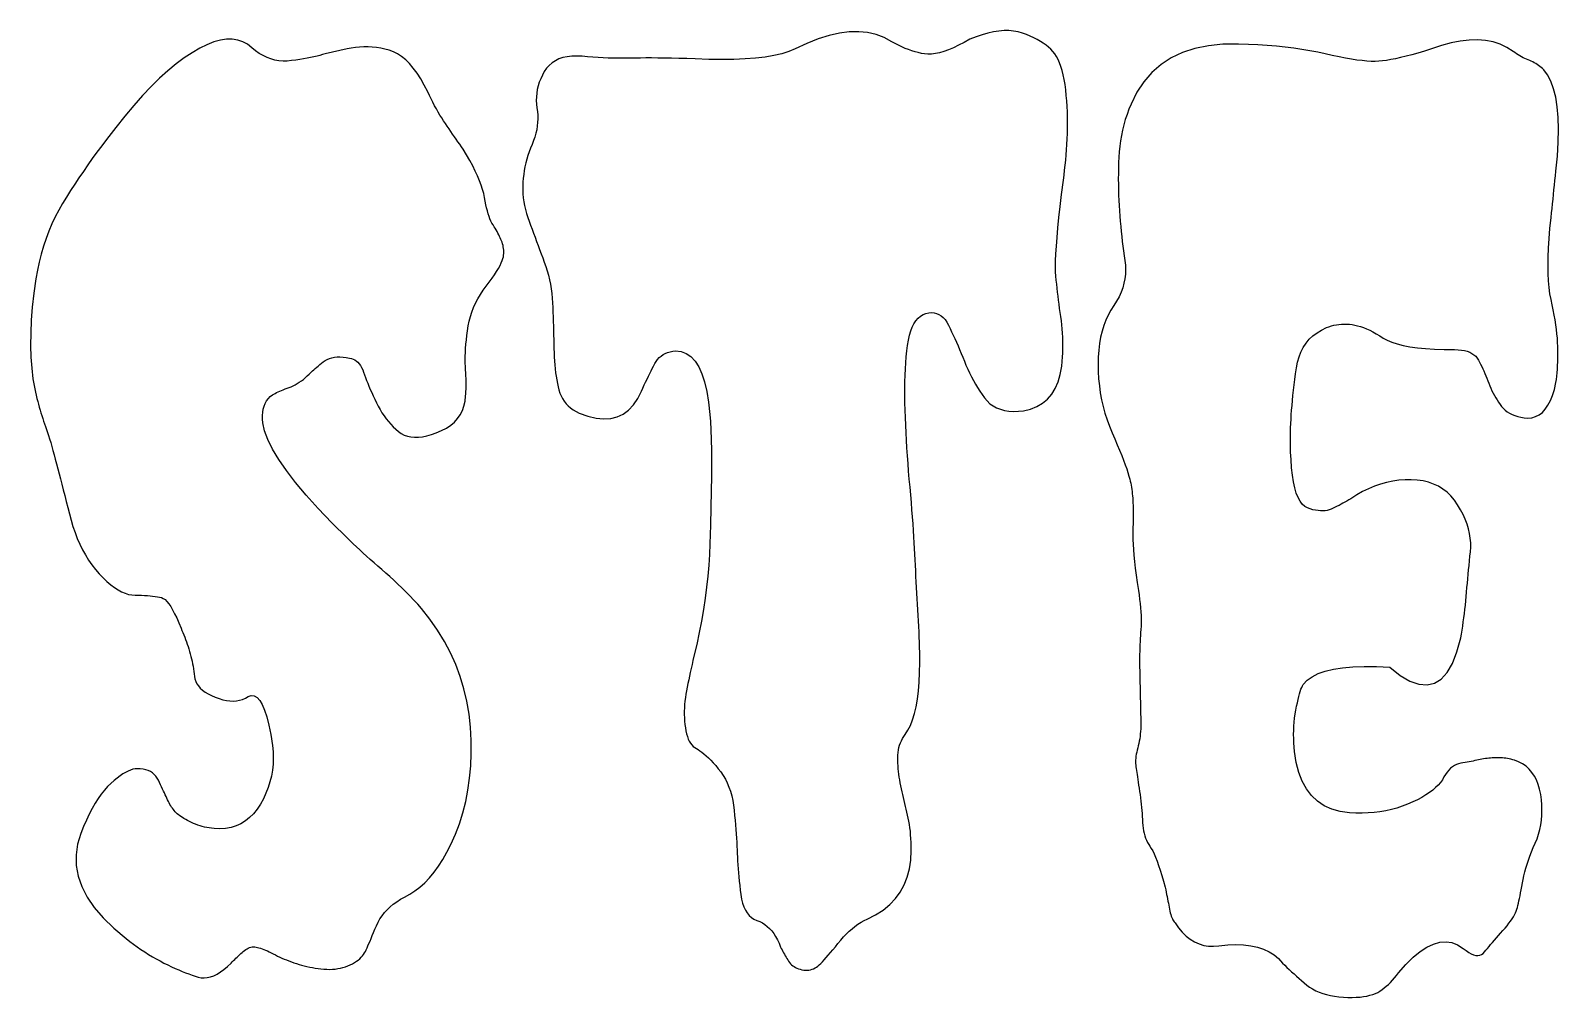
# Model space of a CAD drawing. Header units: millimetres. Extents: x 5 to 265, y 5 to 96.
# Drawn here: x 166.92 to 194.65, y 78.32 to 95.85 of the extents above; entities that cross this region are included whole.
import ezdxf

# ---------------------------------------------------------------- set-up
doc = ezdxf.new("R2010")
doc.units = ezdxf.units.MM

msp = doc.modelspace()

# ---------------------------------------------------------------- linework, layer by layer
at = {"layer": 'Schnitt'}
for points in [[(174.823, 89.307), (174.825, 89.351), (174.826, 89.397), (174.827, 89.443), (174.826, 89.492), (174.825, 89.542), (174.823, 89.593), (174.82, 89.646), (174.816, 89.701), (174.812, 89.758), (174.81, 89.818), (174.809, 89.881), (174.81, 89.947), (174.813, 90.017), (174.817, 90.089), (174.823, 90.165), (174.83, 90.243), (174.839, 90.325), (174.849, 90.41), (174.862, 90.496), (174.88, 90.581), (174.903, 90.664), (174.93, 90.747), (174.962, 90.828), (174.999, 90.909), (175.04, 90.988), (175.086, 91.066), (175.137, 91.143), (175.192, 91.219), (175.247, 91.292), (175.297, 91.361), (175.341, 91.425), (175.38, 91.485), (175.414, 91.54), (175.442, 91.591), (175.465, 91.638), (175.483, 91.68), (175.495, 91.717), (175.503, 91.751), (175.506, 91.781), (175.508, 91.812), (175.509, 91.842), (175.508, 91.871), (175.505, 91.9), (175.501, 91.929), (175.496, 91.957), (175.488, 91.985), (175.48, 92.012), (175.469, 92.039), (175.458, 92.065), (175.445, 92.093), (175.432, 92.12), (175.418, 92.149), (175.403, 92.177), (175.387, 92.206), (175.37, 92.236), (175.352, 92.266), (175.334, 92.296), (175.314, 92.327), (175.295, 92.36), (175.276, 92.396), (175.258, 92.437), (175.242, 92.481), (175.226, 92.529), (175.211, 92.581), (175.196, 92.636), (175.183, 92.695), (175.171, 92.758), (175.159, 92.825), (175.145, 92.896), (175.126, 92.97), (175.101, 93.048), (175.07, 93.13), (175.034, 93.216), (174.993, 93.305), (174.946, 93.398), (174.893, 93.495), (174.835, 93.596), (174.771, 93.701), (174.74, 93.745), (174.709, 93.79), (174.677, 93.835), (174.646, 93.881), (174.613, 93.928), (174.581, 93.974), (174.549, 94.022), (174.516, 94.069), (174.483, 94.117), (174.45, 94.166), (174.417, 94.215), (174.384, 94.267), (174.351, 94.32), (174.319, 94.375), (174.287, 94.432), (174.255, 94.49), (174.223, 94.551), (174.191, 94.613), (174.16, 94.676), (174.129, 94.742), (174.066, 94.865), (174.002, 94.978), (173.936, 95.08), (173.868, 95.171), (173.799, 95.252), (173.729, 95.322), (173.656, 95.381), (173.583, 95.43), (173.508, 95.468), (173.431, 95.495), (173.353, 95.516), (173.276, 95.532), (173.199, 95.544), (173.122, 95.552), (173.046, 95.556), (172.969, 95.557), (172.893, 95.553), (172.817, 95.545), (172.742, 95.533), (172.666, 95.518), (172.267, 95.429), (172.222, 95.416), (172.172, 95.403), (172.12, 95.39), (172.064, 95.377), (172.004, 95.365), (171.942, 95.353), (171.876, 95.341), (171.807, 95.33), (171.734, 95.318), (171.658, 95.307), (171.581, 95.299), (171.505, 95.299), (171.43, 95.305), (171.357, 95.318), (171.284, 95.337), (171.213, 95.364), (171.142, 95.398), (171.073, 95.438), (171.005, 95.485), (170.938, 95.54), (170.859, 95.603), (170.774, 95.65), (170.682, 95.681), (170.583, 95.696), (170.478, 95.695), (170.366, 95.678), (170.248, 95.645), (170.123, 95.596), (169.991, 95.532), (169.852, 95.451), (169.709, 95.356), (169.563, 95.246), (169.415, 95.123), (169.264, 94.987), (169.11, 94.836), (168.954, 94.672), (168.794, 94.494), (168.633, 94.302), (168.468, 94.097), (168.301, 93.878), (168.213, 93.762), (168.127, 93.647), (168.043, 93.531), (167.961, 93.415), (167.88, 93.299), (167.801, 93.182), (167.724, 93.066), (167.649, 92.949), (167.575, 92.832), (167.504, 92.715), (167.435, 92.595), (167.371, 92.472), (167.311, 92.345), (167.255, 92.215), (167.204, 92.08), (167.158, 91.942), (167.116, 91.8), (167.078, 91.654), (167.045, 91.505), (167.016, 91.352), (166.98, 91.091), (166.953, 90.839), (166.934, 90.598), (166.924, 90.366), (166.922, 90.144), (166.928, 89.932), (166.943, 89.729), (166.966, 89.537), (166.998, 89.354), (167.038, 89.18), (167.052, 89.127), (167.066, 89.075), (167.08, 89.023), (167.095, 88.971), (167.11, 88.92), (167.126, 88.869), (167.142, 88.819), (167.159, 88.769), (167.176, 88.72), (167.193, 88.671), (167.211, 88.62), (167.23, 88.566), (167.248, 88.507), (167.268, 88.446), (167.287, 88.38), (167.308, 88.31), (167.328, 88.237), (167.349, 88.16), (167.371, 88.079), (167.393, 87.995), (167.415, 87.907), (167.439, 87.816), (167.463, 87.722), (167.488, 87.624), (167.515, 87.524), (167.542, 87.42), (167.57, 87.314), (167.598, 87.204), (167.628, 87.091), (167.659, 86.976), (167.692, 86.86), (167.729, 86.749), (167.77, 86.641), (167.815, 86.538), (167.864, 86.438), (167.917, 86.343), (167.973, 86.251), (168.034, 86.164), (168.099, 86.08), (168.168, 86.001), (168.239, 85.927), (168.308, 85.861), (168.376, 85.803), (168.443, 85.752), (168.509, 85.71), (168.574, 85.675), (168.637, 85.648), (168.7, 85.628), (168.762, 85.617), (168.822, 85.613), (168.881, 85.612), (168.937, 85.611), (168.99, 85.609), (169.042, 85.606), (169.091, 85.602), (169.137, 85.597), (169.181, 85.591), (169.223, 85.584), (169.262, 85.577), (169.298, 85.569), (169.33, 85.555), (169.362, 85.532), (169.395, 85.5), (169.429, 85.459), (169.465, 85.408), (169.5, 85.348), (169.537, 85.278), (169.575, 85.2), (169.613, 85.112), (169.653, 85.015), (169.67, 84.974), (169.687, 84.934), (169.704, 84.893), (169.72, 84.851), (169.736, 84.81), (169.751, 84.767), (169.766, 84.725), (169.78, 84.681), (169.794, 84.638), (169.808, 84.594), (169.821, 84.549), (169.833, 84.504), (169.844, 84.46), (169.854, 84.415), (169.863, 84.369), (169.872, 84.324), (169.879, 84.278), (169.886, 84.232), (169.892, 84.186), (169.897, 84.139), (169.904, 84.094), (169.919, 84.05), (169.94, 84.008), (169.967, 83.967), (170.002, 83.929), (170.043, 83.892), (170.09, 83.857), (170.145, 83.824), (170.206, 83.792), (170.273, 83.763), (170.343, 83.737), (170.411, 83.717), (170.476, 83.703), (170.539, 83.695), (170.6, 83.693), (170.659, 83.697), (170.715, 83.708), (170.77, 83.724), (170.822, 83.746), (170.872, 83.774), (170.928, 83.793), (170.981, 83.788), (171.032, 83.759), (171.081, 83.706), (171.126, 83.63), (171.169, 83.529), (171.21, 83.405), (171.247, 83.256), (171.282, 83.084), (171.315, 82.887), (171.324, 82.773), (171.327, 82.66), (171.323, 82.55), (171.311, 82.441), (171.293, 82.333), (171.267, 82.228), (171.234, 82.124), (171.194, 82.022), (171.147, 81.922), (171.093, 81.824), (171.033, 81.732), (170.967, 81.65), (170.896, 81.579), (170.82, 81.519), (170.739, 81.469), (170.652, 81.43), (170.56, 81.402), (170.462, 81.384), (170.359, 81.377), (170.251, 81.381), (170.207, 81.386), (170.164, 81.392), (170.121, 81.4), (170.079, 81.409), (170.038, 81.419), (169.997, 81.431), (169.957, 81.444), (169.918, 81.459), (169.879, 81.474), (169.841, 81.491), (169.805, 81.509), (169.77, 81.527), (169.737, 81.545), (169.706, 81.562), (169.678, 81.58), (169.651, 81.598), (169.626, 81.616), (169.604, 81.633), (169.583, 81.651), (169.564, 81.669), (169.547, 81.687), (169.53, 81.706), (169.513, 81.727), (169.497, 81.748), (169.481, 81.771), (169.466, 81.795), (169.451, 81.82), (169.437, 81.846), (169.423, 81.873), (169.409, 81.901), (169.395, 81.931), (169.381, 81.962), (169.366, 81.994), (169.351, 82.027), (169.334, 82.062), (169.317, 82.098), (169.3, 82.136), (169.281, 82.174), (169.263, 82.214), (169.243, 82.256), (169.221, 82.296), (169.196, 82.332), (169.166, 82.363), (169.133, 82.391), (169.096, 82.414), (169.055, 82.433), (169.011, 82.447), (168.963, 82.458), (168.911, 82.464), (168.855, 82.466), (168.818, 82.464), (168.779, 82.456), (168.738, 82.442), (168.694, 82.424), (168.647, 82.4), (168.599, 82.371), (168.547, 82.336), (168.494, 82.296), (168.437, 82.251), (168.379, 82.2), (168.319, 82.144), (168.261, 82.079), (168.204, 82.007), (168.148, 81.928), (168.093, 81.84), (168.04, 81.746), (167.987, 81.644), (167.936, 81.534), (167.885, 81.417), (167.836, 81.292), (167.776, 81.097), (167.748, 80.904), (167.751, 80.711), (167.786, 80.519), (167.852, 80.328), (167.95, 80.138), (168.079, 79.949), (168.24, 79.76), (168.432, 79.573), (168.656, 79.386), (168.722, 79.334), (168.79, 79.284), (168.857, 79.235), (168.925, 79.188), (168.994, 79.143), (169.063, 79.099), (169.132, 79.058), (169.202, 79.018), (169.272, 78.98), (169.343, 78.943), (169.413, 78.909), (169.481, 78.876), (169.547, 78.846), (169.612, 78.817), (169.675, 78.791), (169.736, 78.766), (169.796, 78.744), (169.853, 78.723), (169.909, 78.705), (169.963, 78.688), (170.017, 78.677), (170.072, 78.674), (170.129, 78.679), (170.186, 78.692), (170.246, 78.713), (170.306, 78.743), (170.368, 78.781), (170.431, 78.827), (170.496, 78.881), (170.561, 78.943), (170.583, 78.965), (170.606, 78.987), (170.628, 79.009), (170.65, 79.03), (170.672, 79.051), (170.694, 79.072), (170.716, 79.093), (170.739, 79.113), (170.761, 79.134), (170.783, 79.154), (170.805, 79.172), (170.828, 79.189), (170.85, 79.203), (170.873, 79.214), (170.896, 79.223), (170.92, 79.23), (170.943, 79.234), (170.967, 79.235), (170.991, 79.235), (171.016, 79.231), (171.041, 79.226), (171.067, 79.219), (171.095, 79.211), (171.124, 79.201), (171.154, 79.19), (171.186, 79.177), (171.219, 79.162), (171.253, 79.146), (171.289, 79.129), (171.326, 79.109), (171.364, 79.09), (171.403, 79.07), (171.443, 79.052), (171.484, 79.033), (171.525, 79.015), (171.568, 78.998), (171.611, 78.981), (171.655, 78.964), (171.701, 78.948), (171.747, 78.932), (171.794, 78.917), (171.841, 78.903), (171.889, 78.891), (171.938, 78.879), (171.988, 78.868), (172.038, 78.859), (172.089, 78.851), (172.14, 78.844), (172.192, 78.837), (172.245, 78.832), (172.298, 78.829), (172.349, 78.828), (172.4, 78.83), (172.449, 78.834), (172.497, 78.841), (172.544, 78.85), (172.59, 78.861), (172.635, 78.875), (172.679, 78.891), (172.722, 78.91), (172.762, 78.93), (172.8, 78.952), (172.835, 78.974), (172.867, 78.997), (172.896, 79.021), (172.922, 79.046), (172.946, 79.071), (172.966, 79.098), (172.984, 79.125), (172.999, 79.154), (173.013, 79.184), (173.028, 79.218), (173.045, 79.256), (173.063, 79.297), (173.082, 79.342), (173.102, 79.39), (173.124, 79.442), (173.148, 79.498), (173.172, 79.557), (173.198, 79.619), (173.227, 79.682), (173.261, 79.743), (173.3, 79.801), (173.343, 79.857), (173.392, 79.91), (173.445, 79.961), (173.504, 80.009), (173.567, 80.055), (173.635, 80.099), (173.708, 80.14), (173.804, 80.189), (173.897, 80.249), (173.988, 80.319), (174.076, 80.399), (174.162, 80.489), (174.245, 80.589), (174.325, 80.7), (174.403, 80.82), (174.478, 80.951), (174.55, 81.093), (174.633, 81.277), (174.706, 81.468), (174.768, 81.666), (174.819, 81.869), (174.86, 82.079), (174.89, 82.294), (174.91, 82.516), (174.918, 82.745), (174.917, 82.979), (174.904, 83.22), (174.879, 83.457), (174.84, 83.689), (174.787, 83.916), (174.72, 84.138), (174.638, 84.355), (174.543, 84.568), (174.433, 84.775), (174.309, 84.978), (174.17, 85.176), (174.018, 85.369), (173.947, 85.448), (173.876, 85.525), (173.804, 85.6), (173.733, 85.674), (173.661, 85.746), (173.589, 85.816), (173.516, 85.884), (173.444, 85.951), (173.371, 86.015), (173.298, 86.078), (173.226, 86.14), (173.156, 86.2), (173.087, 86.26), (173.021, 86.319), (172.957, 86.377), (172.895, 86.434), (172.835, 86.491), (172.777, 86.546), (172.721, 86.601), (172.666, 86.654), (172.392, 86.926), (172.144, 87.184), (171.924, 87.428), (171.73, 87.658), (171.564, 87.873), (171.425, 88.074), (171.312, 88.261), (171.227, 88.434), (171.169, 88.593), (171.137, 88.737), (171.131, 88.806), (171.13, 88.871), (171.135, 88.932), (171.145, 88.989), (171.16, 89.042), (171.18, 89.091), (171.206, 89.136), (171.237, 89.177), (171.273, 89.214), (171.315, 89.247), (171.338, 89.26), (171.362, 89.273), (171.388, 89.287), (171.416, 89.3), (171.445, 89.313), (171.476, 89.327), (171.508, 89.34), (171.542, 89.353), (171.577, 89.366), (171.614, 89.38), (171.651, 89.394), (171.689, 89.411), (171.726, 89.43), (171.763, 89.451), (171.799, 89.474), (171.836, 89.499), (171.872, 89.527), (171.908, 89.557), (171.944, 89.589), (171.979, 89.623), (171.998, 89.642), (172.018, 89.661), (172.04, 89.681), (172.063, 89.701), (172.087, 89.723), (172.114, 89.746), (172.142, 89.769), (172.171, 89.794), (172.202, 89.819), (172.234, 89.845), (172.269, 89.87), (172.306, 89.89), (172.347, 89.907), (172.39, 89.919), (172.436, 89.928), (172.486, 89.933), (172.537, 89.933), (172.592, 89.93), (172.65, 89.923), (172.711, 89.912), (172.745, 89.905), (172.778, 89.894), (172.808, 89.879), (172.837, 89.86), (172.863, 89.837), (172.887, 89.809), (172.91, 89.777), (172.93, 89.741), (172.949, 89.701), (172.965, 89.657), (172.982, 89.609), (173, 89.56), (173.019, 89.509), (173.04, 89.456), (173.062, 89.402), (173.086, 89.346), (173.112, 89.288), (173.139, 89.228), (173.168, 89.166), (173.198, 89.103), (173.23, 89.04), (173.264, 88.979), (173.299, 88.921), (173.336, 88.865), (173.375, 88.812), (173.416, 88.761), (173.459, 88.713), (173.503, 88.667), (173.549, 88.623), (173.597, 88.582), (173.648, 88.546), (173.702, 88.517), (173.761, 88.496), (173.824, 88.483), (173.891, 88.477), (173.961, 88.478), (174.036, 88.487), (174.115, 88.504), (174.197, 88.528), (174.284, 88.56), (174.381, 88.598), (174.468, 88.643), (174.546, 88.694), (174.614, 88.751), (174.672, 88.815), (174.72, 88.884), (174.759, 88.96), (174.787, 89.042), (174.806, 89.13), (174.816, 89.225), (174.82, 89.265)], [(178.687, 95.348), (178.551, 95.351), (178.423, 95.353), (178.303, 95.354), (178.19, 95.355), (178.086, 95.355), (177.989, 95.354), (177.9, 95.353), (177.818, 95.351), (177.739, 95.35), (177.659, 95.349), (177.575, 95.35), (177.49, 95.351), (177.403, 95.354), (177.313, 95.358), (177.221, 95.363), (177.127, 95.369), (177.03, 95.376), (176.932, 95.385), (176.835, 95.39), (176.745, 95.388), (176.661, 95.378), (176.583, 95.362), (176.511, 95.337), (176.445, 95.306), (176.386, 95.267), (176.333, 95.221), (176.286, 95.168), (176.245, 95.108), (176.21, 95.043), (176.179, 94.979), (176.154, 94.914), (176.133, 94.849), (176.117, 94.784), (176.107, 94.718), (176.101, 94.652), (176.1, 94.586), (176.103, 94.52), (176.112, 94.454), (176.121, 94.387), (176.126, 94.321), (176.127, 94.254), (176.124, 94.188), (176.117, 94.122), (176.107, 94.055), (176.092, 93.989), (176.073, 93.922), (176.05, 93.856), (176.023, 93.789), (175.996, 93.722), (175.971, 93.655), (175.948, 93.588), (175.928, 93.52), (175.91, 93.451), (175.894, 93.382), (175.881, 93.313), (175.871, 93.243), (175.863, 93.173), (175.857, 93.102), (175.854, 93.031), (175.854, 92.96), (175.858, 92.89), (175.864, 92.819), (175.874, 92.748), (175.886, 92.677), (175.902, 92.606), (175.921, 92.535), (175.943, 92.464), (175.968, 92.393), (175.995, 92.322), (176.022, 92.25), (176.049, 92.178), (176.076, 92.104), (176.104, 92.03), (176.131, 91.956), (176.159, 91.881), (176.188, 91.805), (176.216, 91.728), (176.245, 91.651), (176.272, 91.573), (176.297, 91.494), (176.319, 91.414), (176.339, 91.334), (176.356, 91.252), (176.37, 91.17), (176.381, 91.086), (176.39, 91.002), (176.396, 90.917), (176.4, 90.831), (176.402, 90.745), (176.404, 90.66), (176.407, 90.576), (176.409, 90.492), (176.411, 90.41), (176.413, 90.329), (176.415, 90.248), (176.418, 90.168), (176.42, 90.089), (176.422, 90.011), (176.425, 89.935), (176.429, 89.86), (176.435, 89.788), (176.442, 89.717), (176.45, 89.648), (176.459, 89.582), (176.47, 89.517), (176.482, 89.455), (176.496, 89.394), (176.511, 89.335), (176.528, 89.279), (176.55, 89.226), (176.576, 89.177), (176.606, 89.13), (176.641, 89.086), (176.68, 89.046), (176.722, 89.008), (176.77, 88.974), (176.821, 88.943), (176.876, 88.914), (177.035, 88.859), (177.184, 88.824), (177.322, 88.811), (177.451, 88.819), (177.569, 88.848), (177.677, 88.898), (177.774, 88.97), (177.862, 89.063), (177.939, 89.178), (178.006, 89.313), (178.033, 89.37), (178.059, 89.425), (178.084, 89.479), (178.109, 89.531), (178.134, 89.582), (178.158, 89.631), (178.182, 89.679), (178.205, 89.724), (178.228, 89.769), (178.25, 89.812), (178.274, 89.852), (178.301, 89.888), (178.331, 89.921), (178.364, 89.95), (178.4, 89.975), (178.439, 89.997), (178.481, 90.014), (178.527, 90.028), (178.575, 90.038), (178.627, 90.044), (178.729, 90.033), (178.822, 89.998), (178.906, 89.941), (178.981, 89.86), (179.048, 89.756), (179.105, 89.63), (179.154, 89.48), (179.194, 89.307), (179.225, 89.111), (179.247, 88.892), (179.259, 88.765), (179.269, 88.614), (179.275, 88.439), (179.279, 88.24), (179.281, 88.017), (179.279, 87.77), (179.275, 87.499), (179.269, 87.205), (179.259, 86.886), (179.247, 86.543), (179.24, 86.352), (179.229, 86.157), (179.212, 85.96), (179.191, 85.76), (179.164, 85.557), (179.133, 85.352), (179.097, 85.144), (179.056, 84.934), (179.01, 84.721), (178.959, 84.505), (178.942, 84.43), (178.925, 84.357), (178.909, 84.285), (178.894, 84.214), (178.879, 84.145), (178.865, 84.077), (178.851, 84.01), (178.839, 83.945), (178.827, 83.881), (178.815, 83.818), (178.805, 83.756), (178.797, 83.694), (178.791, 83.633), (178.787, 83.572), (178.785, 83.511), (178.785, 83.45), (178.787, 83.389), (178.79, 83.329), (178.796, 83.269), (178.804, 83.209), (178.814, 83.151), (178.826, 83.098), (178.841, 83.049), (178.857, 83.005), (178.876, 82.965), (178.897, 82.929), (178.92, 82.898), (178.946, 82.872), (178.974, 82.85), (179.004, 82.832), (179.035, 82.814), (179.069, 82.793), (179.105, 82.767), (179.142, 82.736), (179.181, 82.702), (179.222, 82.663), (179.264, 82.62), (179.308, 82.573), (179.355, 82.522), (179.402, 82.466), (179.449, 82.407), (179.492, 82.344), (179.531, 82.278), (179.565, 82.208), (179.596, 82.134), (179.623, 82.057), (179.646, 81.976), (179.665, 81.892), (179.68, 81.804), (179.69, 81.713), (179.699, 81.621), (179.707, 81.533), (179.714, 81.447), (179.721, 81.364), (179.726, 81.284), (179.732, 81.206), (179.736, 81.132), (179.74, 81.061), (179.743, 80.992), (179.746, 80.926), (179.749, 80.861), (179.752, 80.794), (179.756, 80.725), (179.762, 80.653), (179.768, 80.58), (179.775, 80.505), (179.783, 80.428), (179.792, 80.349), (179.802, 80.267), (179.812, 80.184), (179.826, 80.103), (179.844, 80.03), (179.867, 79.963), (179.894, 79.904), (179.926, 79.852), (179.963, 79.807), (180.004, 79.768), (180.05, 79.737), (180.1, 79.713), (180.156, 79.697), (180.203, 79.672), (180.249, 79.643), (180.292, 79.608), (180.333, 79.569), (180.372, 79.525), (180.408, 79.476), (180.443, 79.422), (180.475, 79.363), (180.505, 79.3), (180.532, 79.231), (180.546, 79.205), (180.56, 79.179), (180.573, 79.153), (180.587, 79.127), (180.602, 79.101), (180.616, 79.076), (180.631, 79.051), (180.646, 79.026), (180.661, 79.001), (180.676, 78.976), (180.693, 78.953), (180.711, 78.931), (180.731, 78.911), (180.753, 78.893), (180.776, 78.877), (180.801, 78.862), (180.828, 78.849), (180.857, 78.838), (180.888, 78.829), (180.92, 78.821), (180.953, 78.816), (180.985, 78.813), (181.016, 78.813), (181.046, 78.816), (181.075, 78.821), (181.104, 78.829), (181.131, 78.84), (181.158, 78.853), (181.183, 78.869), (181.208, 78.888), (181.234, 78.91), (181.262, 78.936), (181.292, 78.967), (181.325, 79.001), (181.361, 79.04), (181.398, 79.083), (181.439, 79.131), (181.481, 79.182), (181.526, 79.238), (181.574, 79.298), (181.623, 79.358), (181.673, 79.415), (181.724, 79.468), (181.776, 79.518), (181.829, 79.564), (181.882, 79.606), (181.937, 79.645), (181.992, 79.681), (182.049, 79.713), (182.106, 79.741), (182.257, 79.817), (182.393, 79.904), (182.513, 80.002), (182.616, 80.11), (182.704, 80.228), (182.776, 80.358), (182.832, 80.498), (182.871, 80.649), (182.895, 80.81), (182.903, 80.982), (182.903, 81.056), (182.901, 81.128), (182.897, 81.198), (182.893, 81.265), (182.887, 81.331), (182.879, 81.394), (182.871, 81.455), (182.861, 81.514), (182.85, 81.57), (182.837, 81.624), (182.824, 81.678), (182.811, 81.731), (182.798, 81.784), (182.786, 81.837), (182.773, 81.89), (182.761, 81.943), (182.749, 81.997), (182.738, 82.05), (182.726, 82.103), (182.715, 82.156), (182.705, 82.209), (182.695, 82.262), (182.687, 82.314), (182.68, 82.365), (182.673, 82.417), (182.669, 82.467), (182.665, 82.518), (182.662, 82.567), (182.66, 82.617), (182.66, 82.666), (182.661, 82.714), (182.665, 82.761), (182.672, 82.806), (182.681, 82.85), (182.693, 82.893), (182.708, 82.934), (182.725, 82.974), (182.745, 83.013), (182.767, 83.051), (182.793, 83.087), (182.843, 83.164), (182.888, 83.253), (182.928, 83.353), (182.963, 83.466), (182.992, 83.591), (183.016, 83.728), (183.035, 83.876), (183.048, 84.037), (183.056, 84.21), (183.058, 84.394), (183.058, 84.483), (183.057, 84.574), (183.055, 84.666), (183.053, 84.759), (183.05, 84.854), (183.047, 84.95), (183.042, 85.047), (183.037, 85.146), (183.032, 85.246), (183.025, 85.347), (183.019, 85.449), (183.012, 85.55), (183.006, 85.652), (183, 85.753), (182.995, 85.854), (182.989, 85.955), (182.984, 86.055), (182.979, 86.155), (182.974, 86.255), (182.97, 86.355), (182.965, 86.457), (182.959, 86.563), (182.953, 86.674), (182.945, 86.789), (182.937, 86.909), (182.927, 87.033), (182.917, 87.162), (182.906, 87.295), (182.894, 87.432), (182.881, 87.574), (182.868, 87.717), (182.856, 87.86), (182.845, 88.002), (182.835, 88.143), (182.826, 88.283), (182.817, 88.422), (182.81, 88.56), (182.803, 88.698), (182.797, 88.834), (182.793, 88.97), (182.789, 89.103), (182.787, 89.233), (182.787, 89.359), (182.789, 89.482), (182.793, 89.601), (182.798, 89.717), (182.805, 89.829), (182.814, 89.938), (182.825, 90.043), (182.837, 90.144), (182.852, 90.24), (182.871, 90.327), (182.895, 90.405), (182.922, 90.476), (182.953, 90.537), (182.988, 90.591), (183.028, 90.636), (183.071, 90.672), (183.118, 90.701), (183.169, 90.72), (183.221, 90.732), (183.271, 90.737), (183.318, 90.734), (183.362, 90.724), (183.405, 90.706), (183.444, 90.682), (183.482, 90.65), (183.517, 90.61), (183.549, 90.564), (183.579, 90.51), (183.608, 90.451), (183.637, 90.391), (183.666, 90.33), (183.694, 90.267), (183.723, 90.202), (183.752, 90.136), (183.781, 90.068), (183.81, 89.999), (183.838, 89.928), (183.867, 89.856), (183.897, 89.784), (183.928, 89.713), (183.961, 89.643), (183.995, 89.574), (184.031, 89.507), (184.068, 89.441), (184.107, 89.377), (184.147, 89.314), (184.189, 89.252), (184.233, 89.191), (184.28, 89.135), (184.332, 89.086), (184.39, 89.045), (184.453, 89.011), (184.521, 88.984), (184.594, 88.964), (184.673, 88.952), (184.758, 88.947), (184.847, 88.949), (184.942, 88.959), (185.069, 88.988), (185.183, 89.033), (185.285, 89.093), (185.374, 89.168), (185.452, 89.258), (185.516, 89.363), (185.569, 89.483), (185.608, 89.618), (185.636, 89.768), (185.651, 89.934), (185.655, 90.005), (185.657, 90.076), (185.657, 90.148), (185.656, 90.221), (185.654, 90.294), (185.65, 90.367), (185.644, 90.441), (185.637, 90.515), (185.628, 90.59), (185.618, 90.665), (185.607, 90.74), (185.596, 90.815), (185.587, 90.889), (185.577, 90.963), (185.568, 91.036), (185.559, 91.109), (185.551, 91.181), (185.543, 91.253), (185.536, 91.325), (185.529, 91.396), (185.524, 91.475), (185.522, 91.569), (185.524, 91.679), (185.529, 91.804), (185.537, 91.945), (185.549, 92.101), (185.564, 92.272), (185.582, 92.46), (185.604, 92.662), (185.629, 92.881), (185.642, 92.966), (185.654, 93.052), (185.666, 93.139), (185.677, 93.228), (185.687, 93.318), (185.697, 93.41), (185.706, 93.503), (185.714, 93.597), (185.722, 93.692), (185.729, 93.789), (185.734, 93.887), (185.738, 93.985), (185.741, 94.083), (185.741, 94.181), (185.74, 94.279), (185.737, 94.378), (185.732, 94.477), (185.725, 94.576), (185.717, 94.676), (185.706, 94.775), (185.694, 94.872), (185.679, 94.963), (185.662, 95.047), (185.643, 95.126), (185.621, 95.199), (185.596, 95.266), (185.569, 95.327), (185.54, 95.381), (185.508, 95.43), (185.474, 95.473), (185.436, 95.512), (185.395, 95.55), (185.349, 95.587), (185.3, 95.622), (185.247, 95.656), (185.189, 95.689), (185.128, 95.72), (185.062, 95.75), (184.993, 95.778), (184.92, 95.806), (184.842, 95.828), (184.761, 95.844), (184.676, 95.851), (184.587, 95.852), (184.493, 95.844), (184.396, 95.829), (184.295, 95.807), (184.189, 95.777), (184.08, 95.74), (183.967, 95.695), (183.863, 95.636), (183.764, 95.585), (183.67, 95.541), (183.581, 95.503), (183.496, 95.473), (183.417, 95.45), (183.342, 95.434), (183.272, 95.425), (183.207, 95.424), (183.147, 95.429), (183.089, 95.439), (183.031, 95.452), (182.972, 95.467), (182.913, 95.486), (182.854, 95.506), (182.793, 95.53), (182.733, 95.556), (182.672, 95.585), (182.611, 95.616), (182.549, 95.65), (182.412, 95.725), (182.266, 95.78), (182.112, 95.815), (181.95, 95.831), (181.779, 95.828), (181.6, 95.805), (181.412, 95.762), (181.216, 95.7), (181.011, 95.619), (180.798, 95.518), (180.684, 95.472), (180.556, 95.432), (180.411, 95.399), (180.252, 95.372), (180.078, 95.351), (179.889, 95.337), (179.685, 95.328), (179.465, 95.326), (179.231, 95.33), (178.981, 95.34), (178.83, 95.344)], [(187.067, 83.191), (187.064, 83.144), (187.06, 83.098), (187.055, 83.054), (187.049, 83.01), (187.042, 82.967), (187.034, 82.925), (187.024, 82.883), (187.014, 82.843), (187.003, 82.804), (186.995, 82.766), (186.987, 82.728), (186.982, 82.692), (186.978, 82.658), (186.975, 82.624), (186.974, 82.591), (186.975, 82.559), (186.977, 82.529), (186.98, 82.5), (186.985, 82.469), (186.99, 82.436), (186.996, 82.399), (187.002, 82.36), (187.008, 82.317), (187.015, 82.271), (187.022, 82.222), (187.03, 82.17), (187.038, 82.115), (187.047, 82.056), (187.055, 81.997), (187.063, 81.938), (187.071, 81.88), (187.077, 81.822), (187.083, 81.766), (187.088, 81.709), (187.093, 81.654), (187.097, 81.599), (187.1, 81.545), (187.102, 81.491), (187.106, 81.439), (187.111, 81.389), (187.119, 81.341), (187.129, 81.295), (187.141, 81.25), (187.156, 81.208), (187.172, 81.168), (187.191, 81.13), (187.212, 81.094), (187.235, 81.059), (187.26, 81.022), (187.285, 80.976), (187.311, 80.923), (187.338, 80.861), (187.365, 80.791), (187.393, 80.712), (187.422, 80.626), (187.452, 80.531), (187.482, 80.428), (187.512, 80.317), (187.521, 80.273), (187.53, 80.23), (187.538, 80.188), (187.546, 80.147), (187.554, 80.107), (187.561, 80.067), (187.569, 80.029), (187.576, 79.991), (187.583, 79.954), (187.59, 79.918), (187.597, 79.884), (187.604, 79.852), (187.613, 79.822), (187.622, 79.794), (187.631, 79.769), (187.642, 79.745), (187.653, 79.724), (187.664, 79.705), (187.677, 79.689), (187.69, 79.674), (187.753, 79.583), (187.821, 79.502), (187.892, 79.432), (187.966, 79.373), (188.044, 79.325), (188.126, 79.289), (188.211, 79.263), (188.299, 79.249), (188.391, 79.246), (188.487, 79.253), (188.646, 79.27), (188.796, 79.277), (188.935, 79.272), (189.065, 79.257), (189.185, 79.231), (189.296, 79.195), (189.396, 79.148), (189.487, 79.09), (189.568, 79.022), (189.639, 78.943), (189.68, 78.903), (189.721, 78.863), (189.763, 78.824), (189.806, 78.784), (189.85, 78.744), (189.895, 78.704), (189.94, 78.664), (189.987, 78.624), (190.034, 78.584), (190.083, 78.544), (190.133, 78.506), (190.187, 78.472), (190.245, 78.441), (190.306, 78.413), (190.371, 78.389), (190.439, 78.369), (190.511, 78.352), (190.586, 78.339), (190.665, 78.329), (190.747, 78.323), (190.829, 78.32), (190.907, 78.319), (190.98, 78.321), (191.049, 78.326), (191.113, 78.334), (191.173, 78.344), (191.228, 78.357), (191.279, 78.372), (191.326, 78.391), (191.368, 78.411), (191.407, 78.435), (191.447, 78.461), (191.485, 78.49), (191.524, 78.521), (191.562, 78.555), (191.599, 78.592), (191.636, 78.632), (191.673, 78.674), (191.709, 78.719), (191.744, 78.766), (191.88, 78.918), (192.011, 79.046), (192.139, 79.15), (192.262, 79.23), (192.382, 79.287), (192.497, 79.319), (192.608, 79.327), (192.716, 79.312), (192.819, 79.273), (192.919, 79.209), (192.971, 79.169), (193.019, 79.136), (193.065, 79.11), (193.109, 79.092), (193.149, 79.082), (193.186, 79.079), (193.221, 79.084), (193.252, 79.096), (193.281, 79.115), (193.307, 79.143), (193.332, 79.174), (193.359, 79.208), (193.388, 79.243), (193.418, 79.279), (193.451, 79.317), (193.485, 79.357), (193.521, 79.398), (193.558, 79.44), (193.598, 79.485), (193.639, 79.53), (193.679, 79.576), (193.717, 79.62), (193.75, 79.663), (193.781, 79.704), (193.808, 79.744), (193.832, 79.782), (193.852, 79.818), (193.869, 79.853), (193.883, 79.886), (193.894, 79.918), (193.903, 79.951), (193.912, 79.987), (193.921, 80.026), (193.931, 80.069), (193.941, 80.115), (193.951, 80.164), (193.961, 80.217), (193.972, 80.273), (193.983, 80.332), (193.994, 80.395), (194.006, 80.46), (194.021, 80.526), (194.038, 80.594), (194.057, 80.664), (194.079, 80.735), (194.104, 80.808), (194.131, 80.882), (194.16, 80.958), (194.192, 81.036), (194.226, 81.115), (194.259, 81.195), (194.287, 81.278), (194.31, 81.362), (194.327, 81.448), (194.34, 81.536), (194.347, 81.625), (194.349, 81.717), (194.347, 81.81), (194.339, 81.904), (194.326, 82.001), (194.307, 82.095), (194.282, 82.182), (194.25, 82.262), (194.212, 82.334), (194.168, 82.4), (194.117, 82.458), (194.06, 82.51), (193.996, 82.554), (193.926, 82.591), (193.849, 82.621), (193.818, 82.63), (193.787, 82.637), (193.756, 82.644), (193.725, 82.65), (193.694, 82.655), (193.663, 82.659), (193.632, 82.662), (193.601, 82.664), (193.57, 82.665), (193.539, 82.666), (193.508, 82.665), (193.477, 82.664), (193.446, 82.663), (193.415, 82.66), (193.384, 82.658), (193.353, 82.654), (193.322, 82.65), (193.291, 82.645), (193.26, 82.639), (193.229, 82.633), (193.198, 82.626), (193.165, 82.619), (193.132, 82.613), (193.098, 82.606), (193.063, 82.599), (193.027, 82.593), (192.99, 82.586), (192.953, 82.579), (192.914, 82.573), (192.875, 82.566), (192.835, 82.557), (192.797, 82.544), (192.761, 82.525), (192.726, 82.502), (192.692, 82.475), (192.659, 82.442), (192.628, 82.406), (192.598, 82.364), (192.569, 82.318), (192.542, 82.267), (192.508, 82.219), (192.467, 82.171), (192.42, 82.125), (192.367, 82.079), (192.307, 82.034), (192.24, 81.99), (192.168, 81.947), (192.088, 81.905), (192.003, 81.864), (191.911, 81.824), (191.814, 81.786), (191.716, 81.754), (191.616, 81.726), (191.514, 81.703), (191.409, 81.685), (191.303, 81.672), (191.195, 81.664), (191.085, 81.661), (190.972, 81.662), (190.858, 81.669), (190.689, 81.692), (190.535, 81.734), (190.396, 81.796), (190.273, 81.878), (190.166, 81.979), (190.074, 82.099), (189.997, 82.239), (189.936, 82.399), (189.891, 82.578), (189.861, 82.777), (189.853, 82.856), (189.848, 82.934), (189.844, 83.012), (189.843, 83.089), (189.844, 83.164), (189.848, 83.239), (189.853, 83.313), (189.861, 83.386), (189.871, 83.459), (189.883, 83.53), (189.896, 83.598), (189.91, 83.662), (189.923, 83.721), (189.936, 83.775), (189.95, 83.824), (189.963, 83.868), (189.976, 83.907), (189.99, 83.941), (190.003, 83.971), (190.016, 83.995), (190.088, 84.07), (190.178, 84.135), (190.288, 84.191), (190.417, 84.236), (190.565, 84.272), (190.731, 84.298), (190.917, 84.315), (191.122, 84.321), (191.346, 84.318), (191.589, 84.306), (191.778, 84.159), (191.953, 84.057), (192.115, 84), (192.263, 83.986), (192.398, 84.017), (192.52, 84.093), (192.629, 84.212), (192.724, 84.376), (192.806, 84.585), (192.875, 84.837), (192.887, 84.909), (192.9, 84.981), (192.911, 85.054), (192.922, 85.128), (192.933, 85.203), (192.942, 85.279), (192.951, 85.355), (192.96, 85.433), (192.967, 85.511), (192.974, 85.591), (192.981, 85.671), (192.988, 85.751), (192.995, 85.831), (193.003, 85.912), (193.01, 85.992), (193.018, 86.073), (193.026, 86.154), (193.035, 86.236), (193.043, 86.318), (193.052, 86.399), (193.057, 86.482), (193.057, 86.565), (193.049, 86.648), (193.036, 86.733), (193.016, 86.818), (192.989, 86.903), (192.956, 86.99), (192.917, 87.077), (192.871, 87.164), (192.819, 87.253), (192.761, 87.337), (192.697, 87.413), (192.627, 87.48), (192.551, 87.538), (192.47, 87.588), (192.383, 87.629), (192.29, 87.661), (192.192, 87.685), (192.087, 87.7), (191.977, 87.707), (191.864, 87.705), (191.752, 87.697), (191.641, 87.681), (191.53, 87.657), (191.42, 87.626), (191.311, 87.588), (191.202, 87.543), (191.094, 87.491), (190.987, 87.431), (190.88, 87.363), (190.845, 87.342), (190.809, 87.32), (190.774, 87.3), (190.738, 87.28), (190.703, 87.261), (190.668, 87.242), (190.632, 87.225), (190.597, 87.207), (190.561, 87.191), (190.526, 87.175), (190.49, 87.161), (190.452, 87.151), (190.412, 87.144), (190.372, 87.141), (190.329, 87.142), (190.285, 87.146), (190.24, 87.153), (190.193, 87.164), (190.144, 87.179), (190.094, 87.197), (190.045, 87.224), (190, 87.264), (189.96, 87.318), (189.924, 87.385), (189.891, 87.466), (189.864, 87.56), (189.84, 87.668), (189.821, 87.789), (189.806, 87.924), (189.795, 88.072), (189.791, 88.14), (189.787, 88.208), (189.785, 88.278), (189.784, 88.349), (189.783, 88.421), (189.784, 88.495), (189.785, 88.57), (189.787, 88.647), (189.791, 88.725), (189.795, 88.804), (189.8, 88.885), (189.806, 88.968), (189.813, 89.055), (189.821, 89.144), (189.831, 89.236), (189.841, 89.33), (189.853, 89.427), (189.865, 89.527), (189.879, 89.629), (189.894, 89.734), (189.914, 89.837), (189.941, 89.934), (189.976, 90.023), (190.018, 90.107), (190.069, 90.183), (190.127, 90.253), (190.193, 90.316), (190.267, 90.372), (190.348, 90.422), (190.437, 90.465), (190.482, 90.482), (190.527, 90.496), (190.572, 90.508), (190.618, 90.517), (190.664, 90.524), (190.711, 90.528), (190.758, 90.53), (190.806, 90.529), (190.854, 90.526), (190.902, 90.521), (190.952, 90.512), (191.003, 90.5), (191.056, 90.485), (191.11, 90.466), (191.166, 90.443), (191.223, 90.417), (191.282, 90.387), (191.342, 90.354), (191.404, 90.317), (191.467, 90.277), (191.538, 90.237), (191.622, 90.201), (191.719, 90.17), (191.829, 90.142), (191.952, 90.119), (192.088, 90.1), (192.238, 90.086), (192.4, 90.075), (192.575, 90.069), (192.764, 90.067), (192.828, 90.065), (192.887, 90.059), (192.942, 90.05), (192.992, 90.036), (193.038, 90.02), (193.079, 89.999), (193.115, 89.974), (193.147, 89.946), (193.174, 89.914), (193.196, 89.878), (193.216, 89.84), (193.235, 89.801), (193.255, 89.761), (193.274, 89.721), (193.293, 89.679), (193.311, 89.636), (193.33, 89.593), (193.348, 89.549), (193.366, 89.503), (193.384, 89.457), (193.402, 89.411), (193.422, 89.366), (193.442, 89.322), (193.464, 89.278), (193.487, 89.236), (193.51, 89.194), (193.535, 89.153), (193.561, 89.113), (193.589, 89.074), (193.617, 89.036), (193.648, 89), (193.682, 88.968), (193.72, 88.938), (193.762, 88.912), (193.808, 88.889), (193.857, 88.87), (193.911, 88.854), (193.968, 88.841), (194.029, 88.832), (194.093, 88.826), (194.166, 88.832), (194.234, 88.851), (194.297, 88.884), (194.356, 88.929), (194.409, 88.986), (194.457, 89.057), (194.501, 89.141), (194.54, 89.237), (194.574, 89.346), (194.603, 89.468), (194.611, 89.527), (194.618, 89.587), (194.624, 89.648), (194.629, 89.711), (194.633, 89.776), (194.636, 89.842), (194.638, 89.91), (194.638, 89.979), (194.638, 90.05), (194.636, 90.122), (194.633, 90.196), (194.628, 90.273), (194.62, 90.352), (194.611, 90.434), (194.6, 90.518), (194.587, 90.605), (194.572, 90.694), (194.555, 90.785), (194.535, 90.879), (194.514, 90.975), (194.494, 91.078), (194.479, 91.19), (194.468, 91.313), (194.461, 91.447), (194.459, 91.59), (194.461, 91.744), (194.468, 91.907), (194.479, 92.081), (194.494, 92.265), (194.514, 92.46), (194.523, 92.544), (194.532, 92.628), (194.541, 92.712), (194.55, 92.796), (194.559, 92.881), (194.567, 92.965), (194.576, 93.049), (194.585, 93.133), (194.594, 93.217), (194.603, 93.302), (194.629, 93.575), (194.644, 93.829), (194.648, 94.063), (194.642, 94.277), (194.625, 94.471), (194.598, 94.644), (194.559, 94.798), (194.511, 94.933), (194.451, 95.047), (194.381, 95.141), (194.359, 95.162), (194.336, 95.183), (194.312, 95.202), (194.287, 95.221), (194.262, 95.238), (194.236, 95.254), (194.21, 95.269), (194.183, 95.283), (194.155, 95.295), (194.126, 95.307), (194.098, 95.319), (194.068, 95.331), (194.039, 95.345), (194.009, 95.36), (193.98, 95.376), (193.95, 95.393), (193.919, 95.412), (193.889, 95.431), (193.858, 95.452), (193.827, 95.473), (193.713, 95.545), (193.591, 95.603), (193.461, 95.645), (193.324, 95.672), (193.179, 95.684), (193.027, 95.681), (192.867, 95.662), (192.7, 95.629), (192.525, 95.581), (192.343, 95.518), (192.218, 95.479), (192.099, 95.445), (191.987, 95.414), (191.882, 95.386), (191.783, 95.362), (191.691, 95.342), (191.606, 95.325), (191.527, 95.312), (191.455, 95.302), (191.39, 95.296), (191.324, 95.293), (191.252, 95.294), (191.172, 95.299), (191.085, 95.307), (190.991, 95.318), (190.89, 95.333), (190.782, 95.352), (190.667, 95.374), (190.544, 95.4), (190.415, 95.429), (190.28, 95.459), (190.139, 95.486), (189.994, 95.51), (189.844, 95.532), (189.689, 95.551), (189.53, 95.567), (189.365, 95.581), (189.195, 95.592), (189.021, 95.6), (188.842, 95.606), (188.559, 95.603), (188.296, 95.577), (188.052, 95.527), (187.828, 95.454), (187.623, 95.357), (187.438, 95.237), (187.272, 95.093), (187.126, 94.925), (186.999, 94.735), (186.892, 94.52), (186.854, 94.427), (186.819, 94.333), (186.788, 94.238), (186.761, 94.143), (186.737, 94.047), (186.716, 93.95), (186.7, 93.853), (186.686, 93.755), (186.676, 93.656), (186.67, 93.557), (186.666, 93.457), (186.664, 93.358), (186.662, 93.259), (186.661, 93.161), (186.662, 93.063), (186.664, 92.966), (186.666, 92.869), (186.67, 92.773), (186.675, 92.677), (186.681, 92.582), (186.688, 92.487), (186.696, 92.393), (186.704, 92.301), (186.713, 92.209), (186.723, 92.119), (186.733, 92.03), (186.744, 91.942), (186.756, 91.855), (186.768, 91.769), (186.781, 91.684), (186.791, 91.6), (186.794, 91.517), (186.791, 91.434), (186.781, 91.351), (186.764, 91.269), (186.741, 91.187), (186.711, 91.106), (186.675, 91.025), (186.631, 90.944), (186.582, 90.864), (186.527, 90.782), (186.478, 90.694), (186.435, 90.601), (186.397, 90.503), (186.366, 90.399), (186.34, 90.29), (186.319, 90.176), (186.305, 90.056), (186.296, 89.931), (186.294, 89.801), (186.296, 89.669), (186.304, 89.538), (186.317, 89.41), (186.334, 89.283), (186.357, 89.158), (186.385, 89.035), (186.418, 88.914), (186.457, 88.794), (186.5, 88.676), (186.548, 88.56), (186.597, 88.448), (186.643, 88.342), (186.684, 88.242), (186.722, 88.149), (186.756, 88.061), (186.786, 87.98), (186.813, 87.905), (186.836, 87.837), (186.855, 87.774), (186.87, 87.718), (186.878, 87.682), (186.886, 87.646), (186.893, 87.609), (186.9, 87.571), (186.906, 87.532), (186.911, 87.493), (186.915, 87.453), (186.919, 87.413), (186.923, 87.372), (186.925, 87.33), (186.927, 87.287), (186.929, 87.241), (186.93, 87.192), (186.93, 87.14), (186.931, 87.086), (186.93, 87.03), (186.93, 86.97), (186.929, 86.908), (186.927, 86.843), (186.925, 86.776), (186.924, 86.704), (186.926, 86.623), (186.929, 86.535), (186.936, 86.439), (186.944, 86.336), (186.956, 86.224), (186.969, 86.105), (186.985, 85.978), (187.004, 85.844), (187.025, 85.701), (187.037, 85.619), (187.048, 85.538), (187.057, 85.461), (187.064, 85.386), (187.069, 85.314), (187.073, 85.244), (187.074, 85.177), (187.074, 85.113), (187.073, 85.051), (187.069, 84.992), (187.065, 84.939), (187.061, 84.884), (187.058, 84.829), (187.055, 84.773), (187.052, 84.715), (187.05, 84.657), (187.049, 84.598), (187.048, 84.539), (187.047, 84.478), (187.047, 84.416), (187.069, 83.286), (187.069, 83.238)]]:
    msp.add_lwpolyline(points, close=True, dxfattribs=at)

doc.saveas('drawing.dxf')
